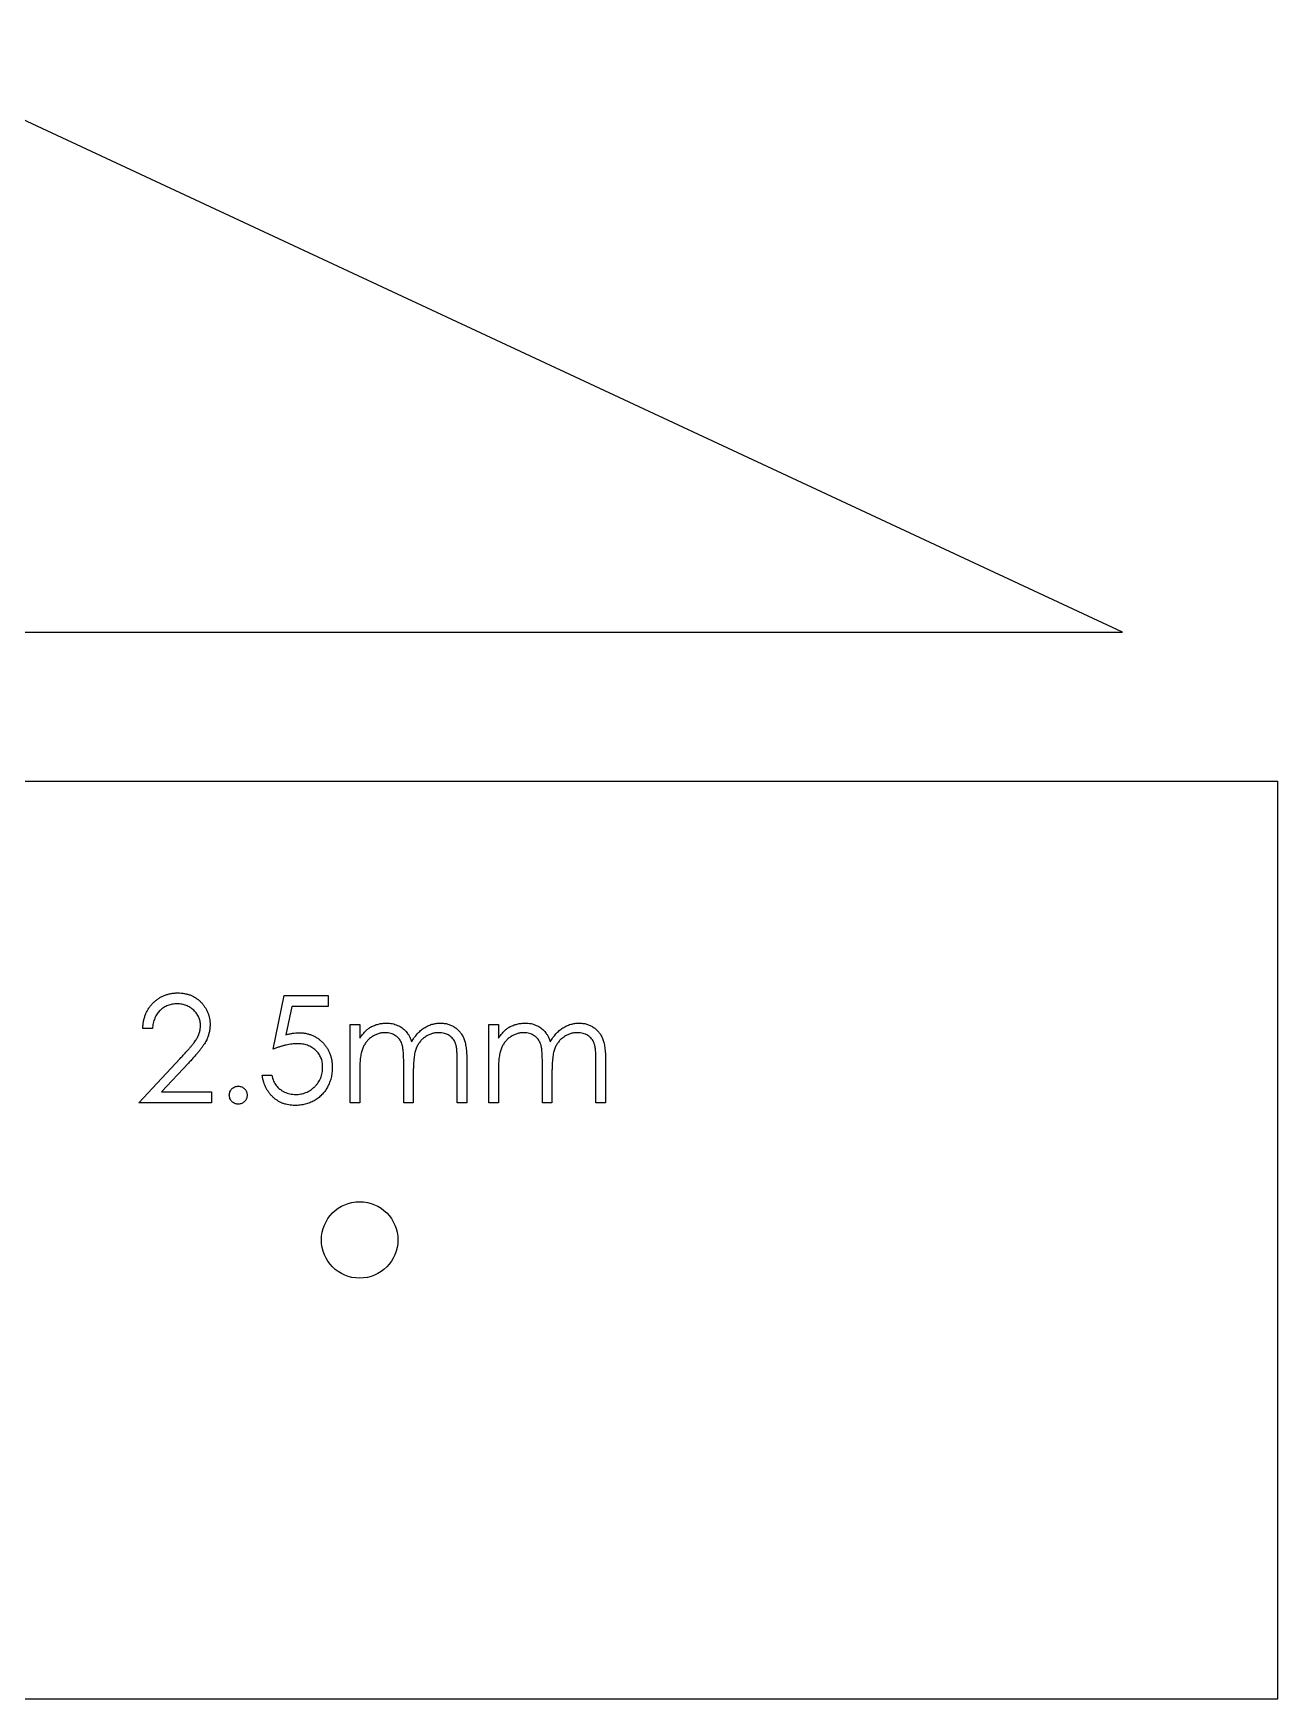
# Model space of a CAD drawing. Header units: millimetres. Extents: x 0 to 250, y -15 to 112.
# Drawn here: x 209.3 to 250, y 0 to 54.5 of the extents above; entities that cross this region are included whole.
import ezdxf

# ---------------------------------------------------------------- set-up
doc = ezdxf.new("R2010")
doc.units = ezdxf.units.MM

msp = doc.modelspace()

# ---------------------------------------------------------------- linework, layer by layer
at = {"color": 7, "linetype": 'Continuous', "lineweight": 25}
for p, q in [((244.93, 34.868), (172.426, 68.678)), ((172.426, 34.868), (244.93, 34.868)), ((0, 30), (250, 30)), ((250, 0), (250, 30)), ((217.176, 21.237), (217.535, 22.987)), ((217.535, 22.987), (218.971, 22.987)), ((218.971, 22.987), (218.971, 22.628)), ((217.78, 22.628), (217.592, 21.707)), ((218.971, 22.628), (217.78, 22.628)), ((213.227, 21.91), (212.913, 21.91)), ((219.689, 22.045), (220.003, 22.045)), ((219.689, 19.487), (219.689, 22.045)), ((220.003, 22.045), (220.003, 21.6)), ((224.221, 22.045), (224.535, 22.045)), ((224.221, 19.487), (224.221, 22.045)), ((224.535, 22.045), (224.535, 21.6)), ((212.779, 19.487), (214.136, 20.935)), ((214.404, 20.781), (213.528, 19.846)), ((221.439, 19.487), (221.439, 20.788)), ((223.189, 19.487), (223.189, 20.874)), ((223.503, 20.872), (223.503, 19.487)), ((225.971, 19.487), (225.971, 20.788)), ((227.721, 19.487), (227.721, 20.874)), ((228.035, 20.872), (228.035, 19.487)), ((216.817, 20.384), (217.131, 20.384)), ((220.003, 20.563), (220.003, 19.487)), ((221.753, 20.482), (221.753, 19.487)), ((224.535, 20.563), (224.535, 19.487)), ((226.285, 20.482), (226.285, 19.487)), ((213.528, 19.846), (215.157, 19.846)), ((215.157, 19.846), (215.157, 19.487)), ((215.157, 19.487), (212.779, 19.487)), ((220.003, 19.487), (219.689, 19.487)), ((221.753, 19.487), (221.439, 19.487)), ((223.503, 19.487), (223.189, 19.487)), ((224.535, 19.487), (224.221, 19.487)), ((226.285, 19.487), (225.971, 19.487)), ((228.035, 19.487), (227.721, 19.487)), ((0, 0), (250, 0))]:
    msp.add_line(p, q, dxfattribs=at)
msp.add_circle((220, 15), 1.25, dxfattribs=at)
for points, knots in [([(212.913, 21.91), (212.915, 21.952), (212.919, 22.034), (212.938, 22.153), (212.965, 22.267), (213.003, 22.375), (213.05, 22.477), (213.107, 22.574), (213.174, 22.665), (213.251, 22.75), (213.333, 22.827), (213.423, 22.893), (213.516, 22.95), (213.615, 22.997), (213.718, 23.032), (213.826, 23.058), (213.939, 23.074), (214.016, 23.076), (214.055, 23.077)], [0, 0, 0, 0, 0.068791, 0.135103, 0.198979, 0.261904, 0.323495, 0.385195, 0.446969, 0.509765, 0.572251, 0.633405, 0.693251, 0.752583, 0.812579, 0.873275, 0.93555, 1, 1, 1, 1]), ([(214.055, 23.077), (214.093, 23.076), (214.168, 23.074), (214.278, 23.059), (214.383, 23.035), (214.483, 23.002), (214.576, 22.957), (214.663, 22.903), (214.746, 22.841), (214.82, 22.768), (214.889, 22.69), (214.948, 22.606), (214.999, 22.52), (215.041, 22.43), (215.072, 22.336), (215.095, 22.24), (215.109, 22.139), (215.111, 22.071), (215.112, 22.036)], [0, 0, 0, 0, 0.069475, 0.136517, 0.200789, 0.26383, 0.325735, 0.387291, 0.449509, 0.512968, 0.576275, 0.63758, 0.697903, 0.757172, 0.816599, 0.876653, 0.93729, 1, 1, 1, 1]), ([(214.038, 22.718), (214.011, 22.717), (213.957, 22.716), (213.878, 22.706), (213.803, 22.689), (213.731, 22.666), (213.663, 22.636), (213.598, 22.599), (213.537, 22.556), (213.479, 22.506), (213.427, 22.451), (213.38, 22.389), (213.34, 22.322), (213.304, 22.25), (213.275, 22.173), (213.253, 22.09), (213.236, 22.002), (213.23, 21.941), (213.227, 21.91)], [0, 0, 0, 0, 0.064439, 0.126547, 0.186887, 0.245878, 0.304041, 0.362191, 0.420976, 0.48066, 0.5406, 0.600689, 0.661936, 0.724443, 0.789038, 0.856314, 0.926352, 1, 1, 1, 1]), ([(214.798, 22.008), (214.797, 22.032), (214.796, 22.079), (214.785, 22.148), (214.768, 22.215), (214.744, 22.279), (214.713, 22.34), (214.674, 22.399), (214.63, 22.456), (214.578, 22.509), (214.522, 22.558), (214.462, 22.601), (214.399, 22.637), (214.333, 22.666), (214.264, 22.69), (214.191, 22.706), (214.116, 22.716), (214.065, 22.717), (214.038, 22.718)], [0, 0, 0, 0, 0.061965, 0.122122, 0.180988, 0.239933, 0.299906, 0.359989, 0.421776, 0.486576, 0.551535, 0.615018, 0.677259, 0.73973, 0.80305, 0.866495, 0.931973, 1, 1, 1, 1]), ([(214.136, 20.935), (214.169, 20.97), (214.232, 21.036), (214.322, 21.133), (214.403, 21.223), (214.475, 21.305), (214.537, 21.382), (214.592, 21.45), (214.636, 21.513), (214.683, 21.586), (214.73, 21.674), (214.769, 21.783), (214.793, 21.895), (214.796, 21.97), (214.798, 22.008)], [0, 0, 0, 0, 0.110803, 0.212829, 0.306101, 0.390647, 0.466924, 0.534481, 0.593587, 0.644557, 0.7362, 0.825024, 0.911986, 1, 1, 1, 1]), ([(215.112, 22.036), (215.11, 21.987), (215.107, 21.891), (215.078, 21.749), (215.033, 21.611), (214.979, 21.5), (214.925, 21.411), (214.876, 21.338), (214.818, 21.259), (214.752, 21.174), (214.677, 21.084), (214.594, 20.987), (214.502, 20.886), (214.437, 20.816), (214.404, 20.781)], [0, 0, 0, 0, 0.098702, 0.195672, 0.292422, 0.391343, 0.444462, 0.504229, 0.570352, 0.642546, 0.722288, 0.807921, 0.90047, 1, 1, 1, 1]), ([(220.003, 21.6), (220.031, 21.639), (220.085, 21.714), (220.174, 21.812), (220.263, 21.895), (220.327, 21.939), (220.358, 21.96)], [0, 0, 0, 0, 0.283595, 0.543395, 0.780646, 1, 1, 1, 1]), ([(220.358, 21.96), (220.4, 21.98), (220.483, 22.019), (220.614, 22.06), (220.748, 22.084), (220.839, 22.088), (220.885, 22.089)], [0, 0, 0, 0, 0.253734, 0.503035, 0.750014, 1, 1, 1, 1]), ([(220.885, 22.089), (220.916, 22.088), (220.977, 22.086), (221.068, 22.073), (221.155, 22.05), (221.24, 22.017), (221.32, 21.978), (221.393, 21.932), (221.458, 21.88), (221.517, 21.821), (221.569, 21.751), (221.617, 21.67), (221.661, 21.576), (221.686, 21.508), (221.699, 21.472)], [0, 0, 0, 0, 0.084152, 0.166532, 0.248836, 0.331246, 0.412957, 0.490494, 0.566156, 0.639987, 0.716765, 0.802144, 0.895833, 1, 1, 1, 1]), ([(221.699, 21.472), (221.713, 21.497), (221.74, 21.545), (221.785, 21.614), (221.832, 21.678), (221.882, 21.738), (221.935, 21.794), (221.99, 21.845), (222.047, 21.891), (222.127, 21.945), (222.231, 22.003), (222.362, 22.053), (222.498, 22.084), (222.59, 22.088), (222.637, 22.089)], [0, 0, 0, 0, 0.071766, 0.141226, 0.209116, 0.27484, 0.339483, 0.402476, 0.464942, 0.526833, 0.647415, 0.765562, 0.881615, 1, 1, 1, 1]), ([(222.637, 22.089), (222.68, 22.088), (222.764, 22.085), (222.886, 22.06), (223, 22.017), (223.105, 21.959), (223.201, 21.886), (223.283, 21.799), (223.353, 21.698), (223.399, 21.604), (223.43, 21.521), (223.449, 21.45), (223.465, 21.371), (223.479, 21.286), (223.49, 21.193), (223.497, 21.093), (223.502, 20.985), (223.503, 20.911), (223.503, 20.872)], [0, 0, 0, 0, 0.075604, 0.147965, 0.218797, 0.28947, 0.359724, 0.429708, 0.500497, 0.574429, 0.613947, 0.657155, 0.703973, 0.754939, 0.809707, 0.868833, 0.932385, 1, 1, 1, 1]), ([(224.535, 21.6), (224.563, 21.639), (224.617, 21.714), (224.706, 21.812), (224.795, 21.895), (224.859, 21.939), (224.89, 21.96)], [0, 0, 0, 0, 0.283595, 0.543395, 0.780646, 1, 1, 1, 1]), ([(224.89, 21.96), (224.932, 21.98), (225.015, 22.019), (225.146, 22.06), (225.281, 22.084), (225.371, 22.088), (225.417, 22.089)], [0, 0, 0, 0, 0.253734, 0.503035, 0.750014, 1, 1, 1, 1]), ([(225.417, 22.089), (225.448, 22.088), (225.509, 22.086), (225.6, 22.073), (225.687, 22.05), (225.772, 22.017), (225.852, 21.978), (225.925, 21.932), (225.991, 21.88), (226.049, 21.821), (226.101, 21.751), (226.149, 21.67), (226.193, 21.576), (226.218, 21.508), (226.231, 21.472)], [0, 0, 0, 0, 0.084152, 0.166532, 0.248836, 0.331246, 0.412957, 0.490494, 0.566156, 0.639987, 0.716765, 0.802144, 0.895833, 1, 1, 1, 1]), ([(226.231, 21.472), (226.245, 21.497), (226.272, 21.545), (226.317, 21.614), (226.364, 21.678), (226.414, 21.738), (226.467, 21.794), (226.522, 21.845), (226.579, 21.891), (226.659, 21.945), (226.763, 22.003), (226.894, 22.053), (227.03, 22.084), (227.122, 22.088), (227.169, 22.089)], [0, 0, 0, 0, 0.071766, 0.141226, 0.209116, 0.27484, 0.339483, 0.402476, 0.464942, 0.526833, 0.647415, 0.765562, 0.881615, 1, 1, 1, 1]), ([(227.169, 22.089), (227.212, 22.088), (227.296, 22.085), (227.418, 22.06), (227.532, 22.017), (227.637, 21.959), (227.733, 21.886), (227.815, 21.799), (227.885, 21.698), (227.931, 21.604), (227.962, 21.521), (227.981, 21.45), (227.998, 21.371), (228.012, 21.286), (228.022, 21.193), (228.029, 21.093), (228.034, 20.985), (228.035, 20.911), (228.035, 20.872)], [0, 0, 0, 0, 0.075604, 0.147965, 0.218797, 0.28947, 0.359724, 0.429708, 0.500497, 0.574429, 0.613947, 0.657155, 0.703973, 0.754939, 0.809707, 0.868833, 0.932385, 1, 1, 1, 1]), ([(217.947, 21.416), (217.92, 21.416), (217.864, 21.415), (217.778, 21.406), (217.688, 21.392), (217.594, 21.372), (217.495, 21.346), (217.392, 21.316), (217.285, 21.279), (217.213, 21.251), (217.176, 21.237)], [0, 0, 0, 0, 0.102203, 0.211023, 0.3251, 0.446502, 0.573788, 0.708901, 0.850358, 1, 1, 1, 1]), ([(217.592, 21.707), (217.629, 21.718), (217.701, 21.737), (217.807, 21.759), (217.907, 21.773), (217.972, 21.775), (218.004, 21.775)], [0, 0, 0, 0, 0.275068, 0.532901, 0.773973, 1, 1, 1, 1]), ([(218.791, 20.644), (218.791, 20.672), (218.789, 20.727), (218.779, 20.807), (218.761, 20.883), (218.735, 20.955), (218.703, 21.024), (218.663, 21.088), (218.616, 21.148), (218.562, 21.203), (218.503, 21.254), (218.437, 21.297), (218.367, 21.334), (218.293, 21.365), (218.213, 21.388), (218.129, 21.405), (218.04, 21.414), (217.979, 21.416), (217.947, 21.416)], [0, 0, 0, 0, 0.065351, 0.127916, 0.18836, 0.247216, 0.30563, 0.36377, 0.422661, 0.482687, 0.5433, 0.604118, 0.664965, 0.727413, 0.791468, 0.858055, 0.927037, 1, 1, 1, 1]), ([(218.004, 21.775), (218.043, 21.775), (218.12, 21.773), (218.232, 21.757), (218.34, 21.732), (218.442, 21.697), (218.539, 21.652), (218.629, 21.596), (218.716, 21.53), (218.796, 21.455), (218.868, 21.372), (218.932, 21.283), (218.986, 21.188), (219.03, 21.087), (219.064, 20.981), (219.087, 20.869), (219.103, 20.752), (219.105, 20.671), (219.105, 20.63)], [0, 0, 0, 0, 0.065808, 0.129394, 0.190894, 0.251281, 0.310815, 0.370371, 0.430768, 0.492881, 0.555104, 0.616067, 0.677256, 0.73826, 0.800762, 0.864778, 0.931045, 1, 1, 1, 1]), ([(220.83, 21.775), (220.792, 21.774), (220.716, 21.771), (220.605, 21.743), (220.498, 21.7), (220.396, 21.641), (220.302, 21.567), (220.22, 21.48), (220.151, 21.381), (220.105, 21.289), (220.076, 21.207), (220.056, 21.138), (220.039, 21.061), (220.027, 20.976), (220.015, 20.884), (220.009, 20.784), (220.003, 20.676), (220.003, 20.602), (220.003, 20.563)], [0, 0, 0, 0, 0.068677, 0.136871, 0.206114, 0.277538, 0.349772, 0.421251, 0.492911, 0.567027, 0.606614, 0.649704, 0.697303, 0.749086, 0.804881, 0.865485, 0.930237, 1, 1, 1, 1]), ([(221.439, 20.788), (221.439, 20.824), (221.439, 20.895), (221.436, 20.996), (221.431, 21.088), (221.425, 21.171), (221.416, 21.244), (221.407, 21.309), (221.396, 21.364), (221.377, 21.425), (221.348, 21.491), (221.302, 21.562), (221.244, 21.625), (221.177, 21.678), (221.101, 21.722), (221.017, 21.753), (220.925, 21.772), (220.863, 21.774), (220.83, 21.775)], [0, 0, 0, 0, 0.08253, 0.158779, 0.227738, 0.289946, 0.345499, 0.393896, 0.436374, 0.472122, 0.536384, 0.599078, 0.661948, 0.726311, 0.791771, 0.858647, 0.927305, 1, 1, 1, 1]), ([(222.582, 21.775), (222.543, 21.774), (222.464, 21.771), (222.35, 21.743), (222.24, 21.7), (222.138, 21.637), (222.044, 21.562), (221.963, 21.473), (221.896, 21.373), (221.851, 21.28), (221.822, 21.196), (221.803, 21.123), (221.788, 21.04), (221.775, 20.947), (221.766, 20.845), (221.758, 20.732), (221.754, 20.61), (221.753, 20.526), (221.753, 20.482)], [0, 0, 0, 0, 0.068158, 0.134707, 0.201865, 0.270788, 0.340024, 0.408083, 0.476813, 0.547346, 0.58564, 0.628865, 0.677153, 0.730803, 0.789807, 0.854325, 0.924365, 1, 1, 1, 1]), ([(223.189, 20.874), (223.189, 20.906), (223.189, 20.969), (223.186, 21.06), (223.181, 21.142), (223.175, 21.216), (223.167, 21.282), (223.156, 21.34), (223.145, 21.391), (223.126, 21.447), (223.096, 21.509), (223.05, 21.576), (222.993, 21.634), (222.927, 21.684), (222.851, 21.725), (222.768, 21.755), (222.677, 21.773), (222.615, 21.774), (222.582, 21.775)], [0, 0, 0, 0, 0.078343, 0.150563, 0.216151, 0.27568, 0.328707, 0.375904, 0.417302, 0.452693, 0.517265, 0.581217, 0.645322, 0.712024, 0.78013, 0.850218, 0.922649, 1, 1, 1, 1]), ([(225.362, 21.775), (225.324, 21.774), (225.249, 21.771), (225.137, 21.743), (225.03, 21.7), (224.928, 21.641), (224.834, 21.567), (224.752, 21.48), (224.683, 21.381), (224.637, 21.289), (224.608, 21.207), (224.588, 21.138), (224.571, 21.061), (224.559, 20.976), (224.547, 20.884), (224.541, 20.784), (224.535, 20.676), (224.535, 20.602), (224.535, 20.563)], [0, 0, 0, 0, 0.0686771, 0.136871, 0.2061144, 0.2775382, 0.349772, 0.4212508, 0.4929108, 0.5670266, 0.6066142, 0.649704, 0.6973032, 0.7490857, 0.8048806, 0.865485, 0.9302371, 1, 1, 1, 1]), ([(225.971, 20.788), (225.971, 20.824), (225.971, 20.895), (225.968, 20.996), (225.963, 21.088), (225.957, 21.171), (225.949, 21.244), (225.939, 21.309), (225.928, 21.364), (225.909, 21.425), (225.88, 21.491), (225.834, 21.562), (225.776, 21.625), (225.709, 21.678), (225.633, 21.722), (225.549, 21.753), (225.458, 21.772), (225.395, 21.774), (225.362, 21.775)], [0, 0, 0, 0, 0.08253, 0.158779, 0.227738, 0.289946, 0.345499, 0.393896, 0.436374, 0.472122, 0.536384, 0.599078, 0.661948, 0.726311, 0.791771, 0.858647, 0.927305, 1, 1, 1, 1]), ([(227.114, 21.775), (227.075, 21.774), (226.996, 21.771), (226.882, 21.743), (226.772, 21.7), (226.67, 21.637), (226.576, 21.562), (226.495, 21.473), (226.428, 21.373), (226.383, 21.28), (226.354, 21.196), (226.335, 21.123), (226.321, 21.04), (226.307, 20.947), (226.298, 20.845), (226.29, 20.732), (226.286, 20.61), (226.285, 20.526), (226.285, 20.482)], [0, 0, 0, 0, 0.068158, 0.134707, 0.201865, 0.270788, 0.340024, 0.408083, 0.476813, 0.547346, 0.58564, 0.628865, 0.677153, 0.730803, 0.789807, 0.854325, 0.924365, 1, 1, 1, 1]), ([(227.721, 20.874), (227.721, 20.906), (227.721, 20.969), (227.718, 21.06), (227.713, 21.142), (227.707, 21.216), (227.699, 21.282), (227.688, 21.34), (227.677, 21.391), (227.658, 21.447), (227.628, 21.509), (227.582, 21.576), (227.525, 21.634), (227.459, 21.684), (227.383, 21.725), (227.3, 21.755), (227.209, 21.773), (227.147, 21.774), (227.114, 21.775)], [0, 0, 0, 0, 0.078343, 0.150563, 0.216151, 0.27568, 0.328707, 0.375904, 0.417302, 0.452693, 0.517265, 0.581217, 0.645322, 0.712024, 0.78013, 0.850218, 0.922649, 1, 1, 1, 1]), ([(217.885, 19.397), (217.85, 19.398), (217.781, 19.399), (217.681, 19.413), (217.584, 19.434), (217.492, 19.464), (217.404, 19.503), (217.32, 19.551), (217.24, 19.606), (217.165, 19.671), (217.096, 19.742), (217.034, 19.819), (216.979, 19.901), (216.931, 19.988), (216.891, 20.08), (216.859, 20.177), (216.833, 20.279), (216.823, 20.349), (216.817, 20.384)], [0, 0, 0, 0, 0.065421, 0.128708, 0.190236, 0.250724, 0.310637, 0.370766, 0.431615, 0.493523, 0.555883, 0.617342, 0.678668, 0.740711, 0.802985, 0.866803, 0.932347, 1, 1, 1, 1]), ([(217.131, 20.384), (217.139, 20.351), (217.154, 20.287), (217.186, 20.197), (217.226, 20.116), (217.274, 20.045), (217.33, 19.982), (217.395, 19.927), (217.467, 19.877), (217.547, 19.835), (217.632, 19.799), (217.721, 19.775), (217.811, 19.759), (217.872, 19.757), (217.903, 19.756)], [0, 0, 0, 0, 0.094687, 0.181994, 0.264377, 0.34218, 0.418618, 0.496509, 0.577369, 0.661511, 0.746733, 0.831258, 0.915206, 1, 1, 1, 1]), ([(219.105, 20.63), (219.105, 20.602), (219.104, 20.545), (219.097, 20.461), (219.084, 20.379), (219.066, 20.298), (219.044, 20.22), (219.017, 20.143), (218.983, 20.068), (218.947, 19.994), (218.905, 19.924), (218.86, 19.859), (218.811, 19.796), (218.759, 19.739), (218.703, 19.685), (218.643, 19.636), (218.581, 19.591), (218.514, 19.551), (218.445, 19.514), (218.372, 19.484), (218.298, 19.456), (218.22, 19.435), (218.14, 19.418), (218.057, 19.406), (217.972, 19.398), (217.914, 19.397), (217.885, 19.397)], [0, 0, 0, 0, 0.044014, 0.087434, 0.130118, 0.172554, 0.214555, 0.256298, 0.298438, 0.340849, 0.382715, 0.423924, 0.464246, 0.504074, 0.543862, 0.583567, 0.623094, 0.663229, 0.703551, 0.743938, 0.784541, 0.82575, 0.867757, 0.910745, 0.954914, 1, 1, 1, 1]), ([(217.903, 19.756), (217.933, 19.757), (217.992, 19.759), (218.079, 19.771), (218.163, 19.79), (218.243, 19.819), (218.32, 19.854), (218.393, 19.898), (218.464, 19.95), (218.531, 20.009), (218.592, 20.074), (218.645, 20.143), (218.69, 20.217), (218.728, 20.295), (218.756, 20.377), (218.777, 20.462), (218.789, 20.552), (218.791, 20.613), (218.791, 20.644)], [0, 0, 0, 0, 0.064207, 0.126425, 0.18768, 0.248216, 0.308305, 0.369661, 0.431699, 0.495947, 0.559758, 0.622295, 0.683911, 0.745092, 0.80674, 0.869087, 0.93329, 1, 1, 1, 1]), ([(215.74, 19.734), (215.741, 19.753), (215.743, 19.792), (215.76, 19.847), (215.787, 19.897), (215.824, 19.942), (215.869, 19.979), (215.919, 20.006), (215.974, 20.022), (216.012, 20.024), (216.032, 20.025)], [0, 0, 0, 0, 0.129097, 0.252046, 0.373905, 0.501038, 0.628171, 0.751376, 0.872426, 1, 1, 1, 1]), ([(216.032, 19.442), (216.012, 19.443), (215.974, 19.445), (215.919, 19.462), (215.869, 19.489), (215.824, 19.526), (215.788, 19.571), (215.76, 19.622), (215.743, 19.676), (215.741, 19.714), (215.74, 19.734)], [0, 0, 0, 0, 0.1277566, 0.2494144, 0.3727965, 0.5001113, 0.6286099, 0.7506434, 0.8737684, 1, 1, 1, 1]), ([(216.032, 20.025), (216.051, 20.024), (216.089, 20.022), (216.145, 20.006), (216.195, 19.979), (216.239, 19.942), (216.276, 19.897), (216.305, 19.848), (216.32, 19.792), (216.322, 19.753), (216.323, 19.734)], [0, 0, 0, 0, 0.127519, 0.249986, 0.371792, 0.49887, 0.625948, 0.748492, 0.870959, 1, 1, 1, 1]), ([(216.323, 19.734), (216.322, 19.714), (216.32, 19.677), (216.305, 19.621), (216.276, 19.572), (216.239, 19.526), (216.195, 19.489), (216.145, 19.462), (216.09, 19.445), (216.051, 19.443), (216.032, 19.442)], [0, 0, 0, 0, 0.126178, 0.248821, 0.37154, 0.499984, 0.627244, 0.749226, 0.872298, 1, 1, 1, 1])]:
    msp.add_open_spline(points, degree=3, knots=knots, dxfattribs=at)

doc.saveas('drawing.dxf')
